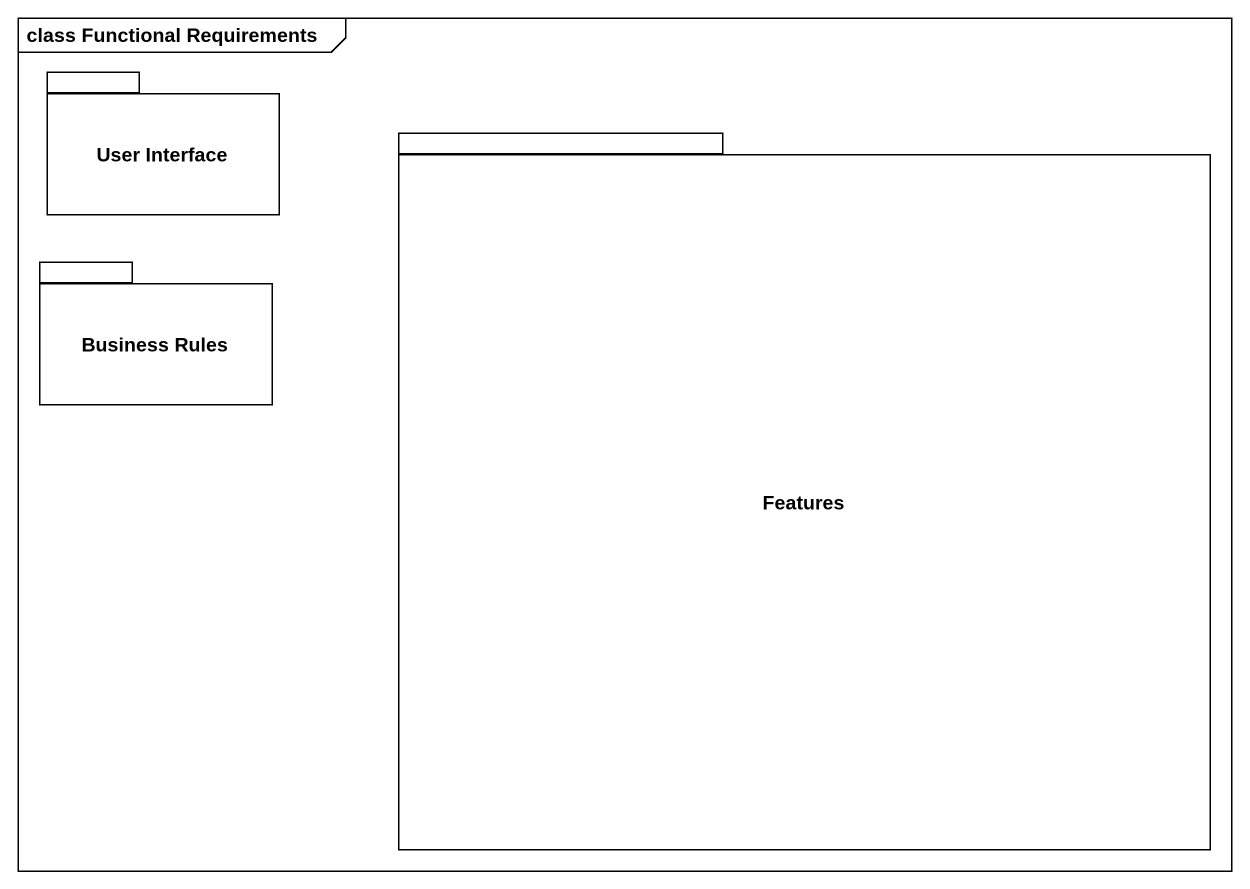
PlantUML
@startuml
mainframe class Functional Requirements
package "User Interface" as User_Interface {
}
package Features {
}
package "Business Rules" as Business_Rules {
}
@enduml
